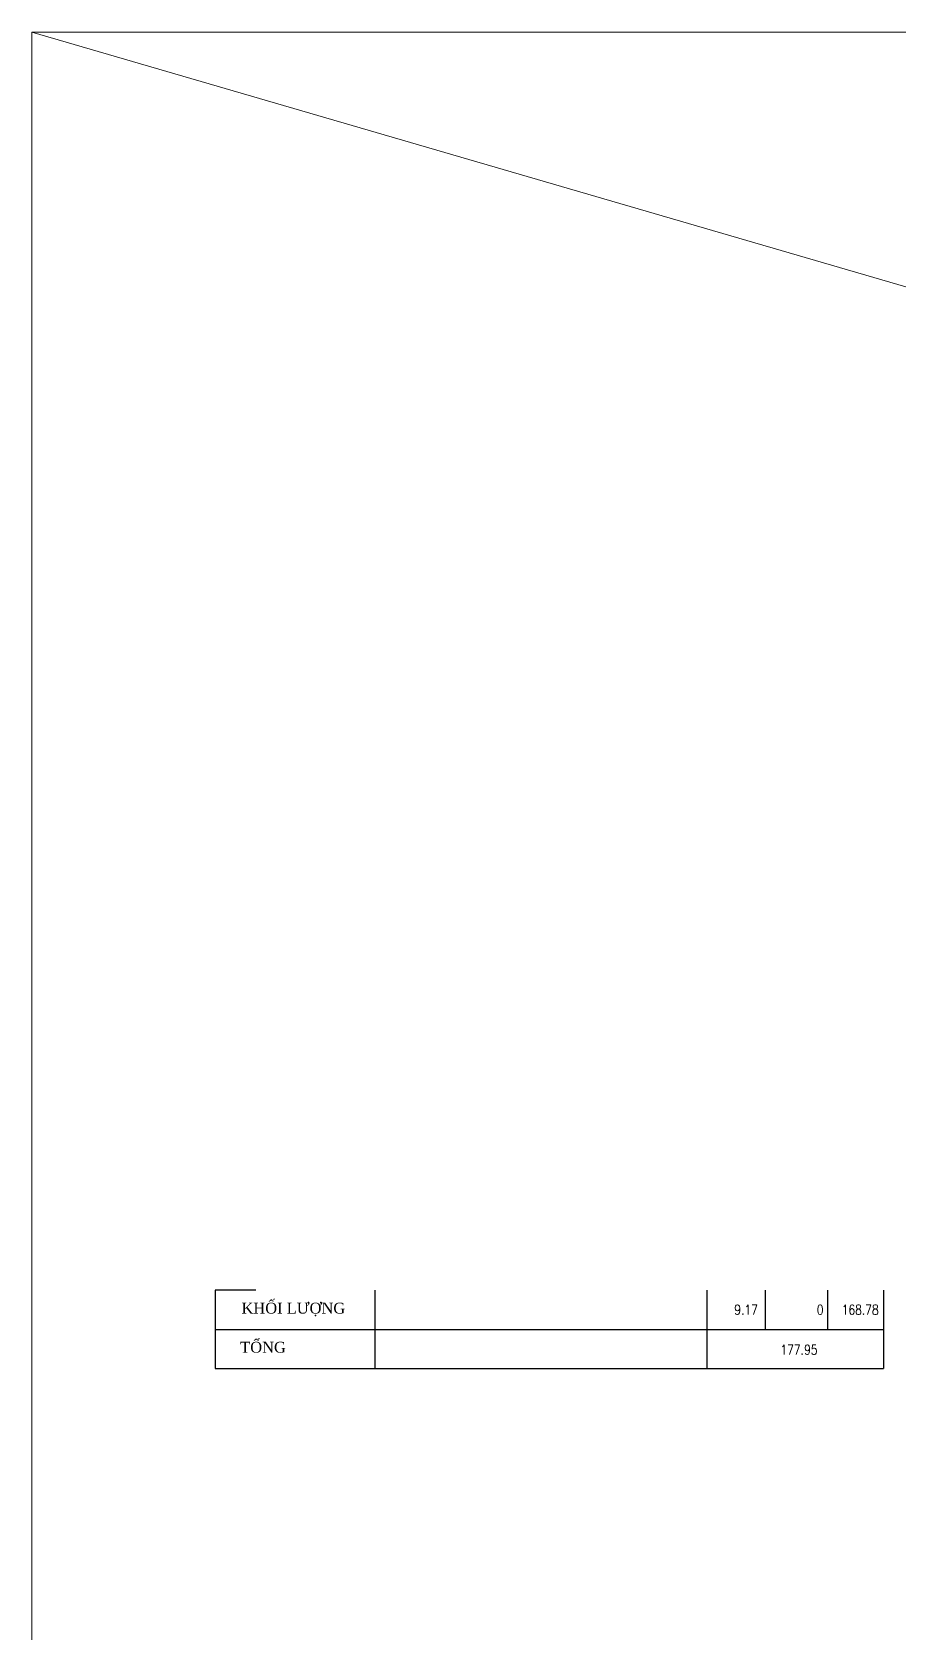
# Model space of a CAD drawing. Header units: millimetres. Extents: x -28300 to 83476, y -20306 to 12288.
# Drawn here: x -28300 to -19473, y -4009 to 12288 of the extents above; entities that cross this region are included whole.
import ezdxf
from ezdxf.enums import TextEntityAlignment as Align

# ---------------------------------------------------------------- set-up
doc = ezdxf.new("R2010")
doc.units = ezdxf.units.MM
doc.header["$LTSCALE"] = 20
doc.layers.add('00-Dim', color=8, linetype='Continuous', lineweight=13)
doc.styles.add('TKT', font='vnsimli.shx', dxfattribs={"width": 0.8})
doc.styles.add('TKT_TieuDe', font='vntimeh.shx', dxfattribs={"width": 0.85})

# ---------------------------------------------------------------- blocks, each defined once
blk = doc.blocks.new('TKT_KL')
at = {"color": 7}
for p, q in [((0, 0), (0, -9.96)), ((0, -9.96), (0, -19.92))]:
    blk.add_line(p, q, dxfattribs=at)
for p, q in [((10.38, 0), (0, 0)), ((40.72, 0.04), (40.72, -9.96)), ((125.26, 0), (125.26, -10)), ((140.14, 0.04), (140.14, -9.96)), ((156.01, 0.04), (156.01, -9.96)), ((170.29, 0.04), (170.29, -9.96)), ((40.72, -9.92), (40.72, -19.92)), ((125.26, -9.96), (125.26, -19.92)), ((170.29, -9.92), (170.29, -19.92))]:
    blk.add_line(p, q)
at = {"color": 0}
for p, q in [((0, -9.96), (170.29, -9.96)), ((0, -19.92), (170.29, -19.92))]:
    blk.add_line(p, q, dxfattribs=at)
at = {"color": 2, "style": 'TKT_TieuDe'}
for s, p in [('khèi l\xadîng', (6.7, -5.95)), ('tæng', (6.37, -15.91))]:
    blk.add_text(s, height=2.778, dxfattribs=at).set_placement(p)
at = {"color": 2, "style": 'TKT', "width": 0.8}
for tag, p in [('TL1', (138.28, -4.96)), ('TL2', (155.04, -4.96)), ('TL3', (169.08, -4.96)), ('TKL', (153.47, -15.15))]:
    blk.add_attdef(tag, text='', height=2.5, dxfattribs=at).set_placement(p, align=Align.MIDDLE_RIGHT)

msp = doc.modelspace()

# ---------------------------------------------------------------- linework, layer by layer
at = {"layer": '00-Dim', "color": 1}
msp.add_lwpolyline([(-28299.85, 12288.24), (83475.52, 12288.24), (83475.52, -20305.7), (-28299.85, -20305.7)], close=True, dxfattribs=at)
msp.add_lwpolyline([(83475.52, -20305.7), (-28299.85, 12288.24)], dxfattribs=at)

# ---------------------------------------------------------------- block references
at = {"xscale": 40, "yscale": 40, "zscale": 40}
msp.add_blockref('TKT_KL', (-26432.71, -527.61), dxfattribs=at).add_auto_attribs({'TL1': '9.17', 'TL2': '0', 'TL3': '168.78', 'TKL': '177.95'})

doc.saveas('drawing.dxf')
